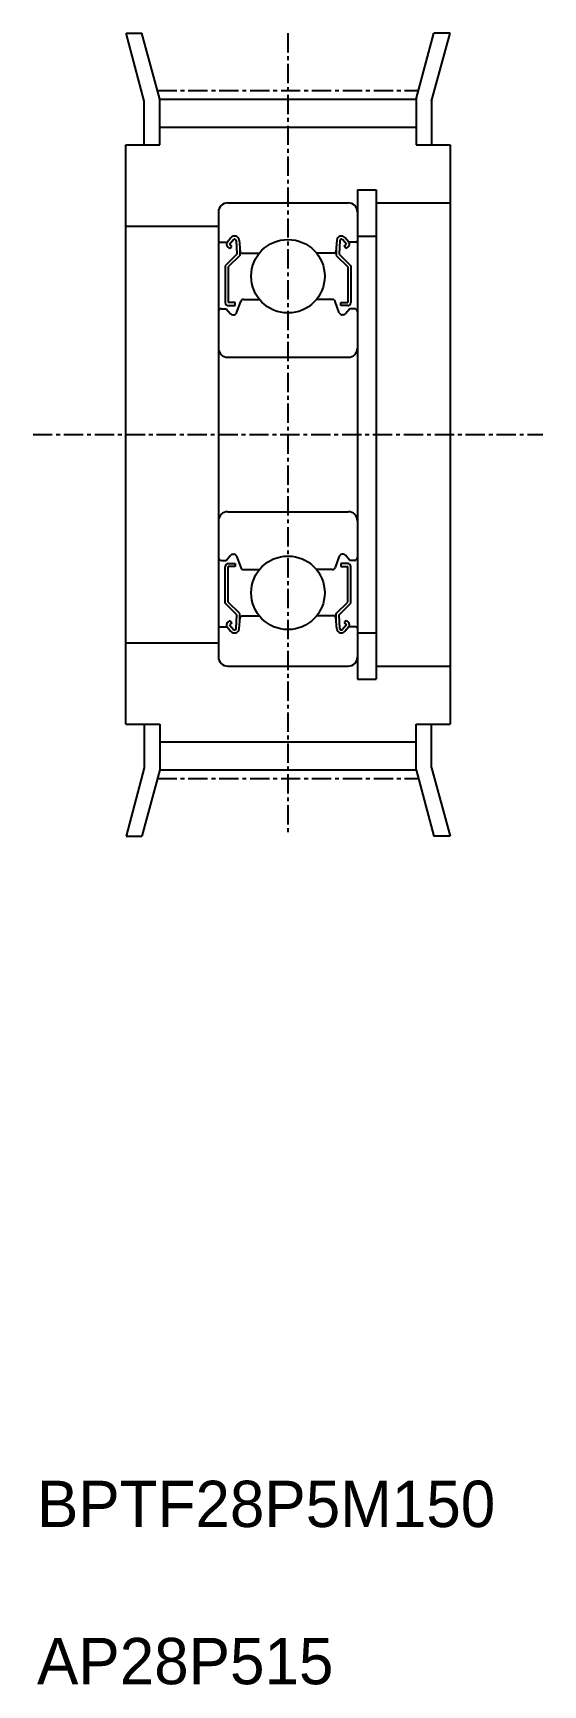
# Model space of a CAD drawing. Extents: x 102 to 135, y 107 to 214.
import ezdxf
from ezdxf.enums import TextEntityAlignment as Align

# ---------------------------------------------------------------- set-up
doc = ezdxf.new("R2010")
doc.units = 0
doc.linetypes.add('CENTER', pattern=[2, 1.25, -0.25, 0.25, -0.25])
doc.layers.get('0').update_dxf_attribs({"linetype": 'CONTINUOUS'})
doc.layers.add('CENTER', color=1, linetype='CENTER')

msp = doc.modelspace()

# ---------------------------------------------------------------- linework, layer by layer
at = {"color": 7, "linetype": 'CONTINUOUS'}
for p, q in [((107.61, 213.88), (108.64, 213.88)), ((108.79, 209.46), (107.61, 213.88)), ((109.79, 209.59), (108.64, 213.88)), ((126.39, 209.59), (127.54, 213.88)), ((127.39, 209.46), (128.58, 213.88)), ((128.58, 213.88), (127.54, 213.88)), ((108.79, 206.63), (108.79, 209.46)), ((109.79, 209.59), (126.39, 209.59)), ((109.79, 206.63), (109.79, 209.59)), ((126.39, 209.59), (126.39, 206.63)), ((127.39, 209.46), (127.39, 206.63)), ((109.79, 207.78), (126.39, 207.78)), ((107.59, 169.13), (107.59, 206.63)), ((107.59, 206.63), (109.79, 206.63)), ((126.39, 206.63), (128.59, 206.63)), ((128.59, 206.63), (128.59, 169.13)), ((122.59, 203.73), (123.79, 203.73)), ((122.59, 203.73), (122.59, 172.03)), ((123.79, 203.73), (123.79, 172.03)), ((113.59, 202.28), (113.59, 173.48)), ((114.19, 202.88), (121.99, 202.88)), ((123.79, 202.88), (128.59, 202.88)), ((107.59, 201.38), (113.59, 201.38)), ((113.69, 200.33), (114.15, 200.33)), ((114.15, 200.33), (114.4, 200.63)), ((114.33, 199.92), (114.18, 200.05)), ((114.31, 200.2), (114.56, 200.5)), ((114.46, 200.07), (114.31, 200.2)), ((114.33, 199.92), (114.46, 200.07)), ((114.73, 200.44), (114.78, 199.56)), ((114.93, 200.46), (115, 199.72)), ((121.25, 200.46), (121.19, 199.72)), ((121.45, 200.44), (121.41, 199.56)), ((121.88, 200.2), (121.63, 200.5)), ((121.73, 200.07), (121.88, 200.2)), ((121.85, 199.92), (121.73, 200.07)), ((122.03, 200.33), (121.78, 200.63)), ((121.85, 199.92), (122.01, 200.05)), ((122.49, 200.33), (122.03, 200.33)), ((122.59, 200.73), (123.79, 200.73)), ((114.78, 199.56), (114.03, 198.81)), ((114.98, 199.48), (114.23, 198.73)), ((114.98, 199.95), (114.98, 199.48)), ((115.1, 199.63), (116.24, 199.63)), ((121.09, 199.63), (119.94, 199.63)), ((121.21, 199.95), (121.21, 199.48)), ((121.21, 199.48), (121.96, 198.73)), ((121.41, 199.56), (122.16, 198.81)), ((114.03, 198.81), (114.03, 196.43)), ((114.23, 198.73), (114.23, 196.43)), ((121.96, 198.73), (121.96, 196.43)), ((122.16, 198.81), (122.16, 196.43)), ((113.79, 196.03), (114.09, 196.03)), ((114.09, 196.03), (114.37, 195.7)), ((114.68, 196.43), (114.23, 196.43)), ((114.23, 196.23), (114.68, 196.23)), ((114.68, 196.23), (114.68, 196.43)), ((114.77, 195.76), (115.04, 196.5)), ((115.23, 196.63), (116.24, 196.63)), ((120.95, 196.63), (119.94, 196.63)), ((121.41, 195.76), (121.14, 196.5)), ((121.51, 196.23), (121.51, 196.43)), ((121.51, 196.43), (121.96, 196.43)), ((121.96, 196.23), (121.51, 196.23)), ((122.09, 196.03), (121.82, 195.7)), ((122.39, 196.03), (122.09, 196.03)), ((114.52, 195.63), (114.59, 195.63)), ((121.66, 195.63), (121.6, 195.63)), ((114.19, 192.88), (121.99, 192.88)), ((123.94, 187.88), (123.94, 187.88)), ((114.19, 182.88), (121.99, 182.88)), ((113.79, 179.73), (114.09, 179.73)), ((114.09, 179.73), (114.37, 180.06)), ((114.52, 180.13), (114.59, 180.13)), ((114.77, 180), (115.04, 179.26)), ((121.41, 180), (121.14, 179.26)), ((121.66, 180.13), (121.6, 180.13)), ((122.09, 179.73), (121.82, 180.06)), ((122.39, 179.73), (122.09, 179.73)), ((114.03, 176.95), (114.03, 179.33)), ((114.23, 179.53), (114.68, 179.53)), ((114.23, 177.03), (114.23, 179.33)), ((114.68, 179.33), (114.23, 179.33)), ((114.68, 179.53), (114.68, 179.33)), ((115.23, 179.13), (116.24, 179.13)), ((120.95, 179.13), (119.94, 179.13)), ((121.96, 179.53), (121.51, 179.53)), ((121.51, 179.53), (121.51, 179.33)), ((121.51, 179.33), (121.96, 179.33)), ((121.96, 177.03), (121.96, 179.33)), ((122.16, 176.95), (122.16, 179.33)), ((114.78, 176.2), (114.03, 176.95)), ((114.98, 176.28), (114.23, 177.03)), ((121.21, 176.28), (121.96, 177.03)), ((121.41, 176.2), (122.16, 176.95)), ((114.33, 175.84), (114.18, 175.71)), ((114.46, 175.69), (114.31, 175.56)), ((114.31, 175.56), (114.56, 175.26)), ((114.33, 175.84), (114.46, 175.69)), ((114.73, 175.32), (114.78, 176.2)), ((114.93, 175.3), (115, 176.04)), ((114.98, 175.81), (114.98, 176.28)), ((115.1, 176.13), (116.24, 176.13)), ((121.09, 176.13), (119.94, 176.13)), ((121.25, 175.3), (121.19, 176.04)), ((121.21, 175.81), (121.21, 176.28)), ((121.45, 175.32), (121.41, 176.2)), ((121.88, 175.56), (121.63, 175.26)), ((121.85, 175.84), (121.73, 175.69)), ((121.73, 175.69), (121.88, 175.56)), ((121.85, 175.84), (122.01, 175.71)), ((107.59, 174.38), (113.59, 174.38)), ((113.69, 175.43), (114.15, 175.43)), ((114.15, 175.43), (114.4, 175.13)), ((122.03, 175.43), (121.78, 175.13)), ((122.49, 175.43), (122.03, 175.43)), ((122.59, 175.03), (123.79, 175.03)), ((114.19, 172.88), (121.99, 172.88)), ((123.79, 172.88), (128.59, 172.88)), ((122.59, 172.03), (123.79, 172.03)), ((107.59, 169.13), (109.79, 169.13)), ((108.79, 169.13), (108.79, 166.3)), ((109.79, 169.13), (109.79, 166.17)), ((126.39, 166.17), (126.39, 169.13)), ((126.39, 169.13), (128.59, 169.13)), ((127.39, 166.3), (127.39, 169.13)), ((109.79, 167.98), (126.39, 167.98)), ((108.79, 166.3), (107.61, 161.88)), ((109.79, 166.17), (108.64, 161.88)), ((109.79, 166.17), (126.39, 166.17)), ((126.39, 166.17), (127.54, 161.88)), ((127.39, 166.3), (128.58, 161.88)), ((107.61, 161.88), (108.64, 161.88)), ((128.58, 161.88), (127.54, 161.88))]:
    msp.add_line(p, q, dxfattribs=at)
for centre in [(118.09, 198.13), (118.09, 177.63)]:
    msp.add_circle(centre, 2.38, dxfattribs=at)
for centre, radius, start, end in [((114.19, 202.28), 0.6, 90, 180), ((121.99, 202.28), 0.6, 0, 90), ((113.69, 200.43), 0.1, 180, 270), ((114.31, 200.2), 0.2, 140.0029, 230.087), ((114.63, 200.43), 0.3, 4.9968, 140.0029), ((114.63, 200.43), 0.1, 2.8198, 140.0022), ((121.55, 200.43), 0.3, 39.9971, 175.0032), ((121.55, 200.43), 0.1, 39.9978, 177.1802), ((121.88, 200.2), 0.2, 309.913, 39.9971), ((122.49, 200.43), 0.1, 270, 0), ((115.1, 199.73), 0.1, 184.9968, 269.9995), ((121.09, 199.73), 0.1, 270.0005, 355.0032), ((113.79, 195.83), 0.2, 90, 180), ((114.23, 196.43), 0.2, 180, 270), ((115.23, 196.43), 0.2, 90, 159.9914), ((120.95, 196.43), 0.2, 20.0086, 90), ((121.96, 196.43), 0.2, 270, 0), ((122.39, 195.83), 0.2, 0, 90), ((114.52, 195.83), 0.2, 219.995, 270), ((114.59, 195.83), 0.2, 270, 339.9914), ((121.6, 195.83), 0.2, 200.0086, 270), ((121.66, 195.83), 0.2, 270, 320.005), ((114.19, 193.48), 0.6, 180, 270), ((121.99, 193.48), 0.6, 270, 0), ((114.19, 182.28), 0.6, 90, 180), ((121.99, 182.28), 0.6, 0, 90), ((113.79, 179.93), 0.2, 180, 270), ((114.52, 179.93), 0.2, 90, 140.005), ((114.59, 179.93), 0.2, 20.0086, 90), ((121.6, 179.93), 0.2, 90, 159.9914), ((121.66, 179.93), 0.2, 39.995, 90), ((122.39, 179.93), 0.2, 270, 0), ((114.23, 179.33), 0.2, 90, 180), ((115.23, 179.33), 0.2, 200.0086, 270), ((120.95, 179.33), 0.2, 270, 339.9914), ((121.96, 179.33), 0.2, 0, 90), ((114.31, 175.56), 0.2, 129.913, 219.9971), ((115.1, 176.03), 0.1, 90.0005, 175.0032), ((121.09, 176.03), 0.1, 4.9968, 89.9995), ((121.88, 175.56), 0.2, 320.0029, 50.087), ((113.69, 175.33), 0.1, 90, 180), ((114.63, 175.33), 0.3, 219.9971, 355.0032), ((114.63, 175.32), 0.1, 219.9978, 357.1802), ((121.55, 175.33), 0.3, 184.9968, 320.0029), ((121.55, 175.32), 0.1, 182.8198, 320.0022), ((122.49, 175.33), 0.1, 0, 90), ((114.19, 173.48), 0.6, 180, 270), ((121.99, 173.48), 0.6, 270, 0)]:
    msp.add_arc(centre, radius, start, end, dxfattribs=at)
at = {"layer": 'CENTER', "color": 1, "linetype": 'CENTER'}
for p, q in [((118.09, 213.88), (118.09, 161.88)), ((109.64, 210.16), (126.55, 210.16)), ((101.59, 187.88), (134.59, 187.88)), ((109.64, 165.6), (126.55, 165.6))]:
    msp.add_line(p, q, dxfattribs=at)

# ---------------------------------------------------------------- texts
at = {"color": 7, "linetype": 'CONTINUOUS'}
for s, p in [('BPTF28P5M150', (101.85, 116.23)), ('AP28P515', (101.85, 106.05))]:
    msp.add_text(s, height=3, dxfattribs=at).set_placement(p, align=Align.BOTTOM_LEFT)

doc.saveas('drawing.dxf')
